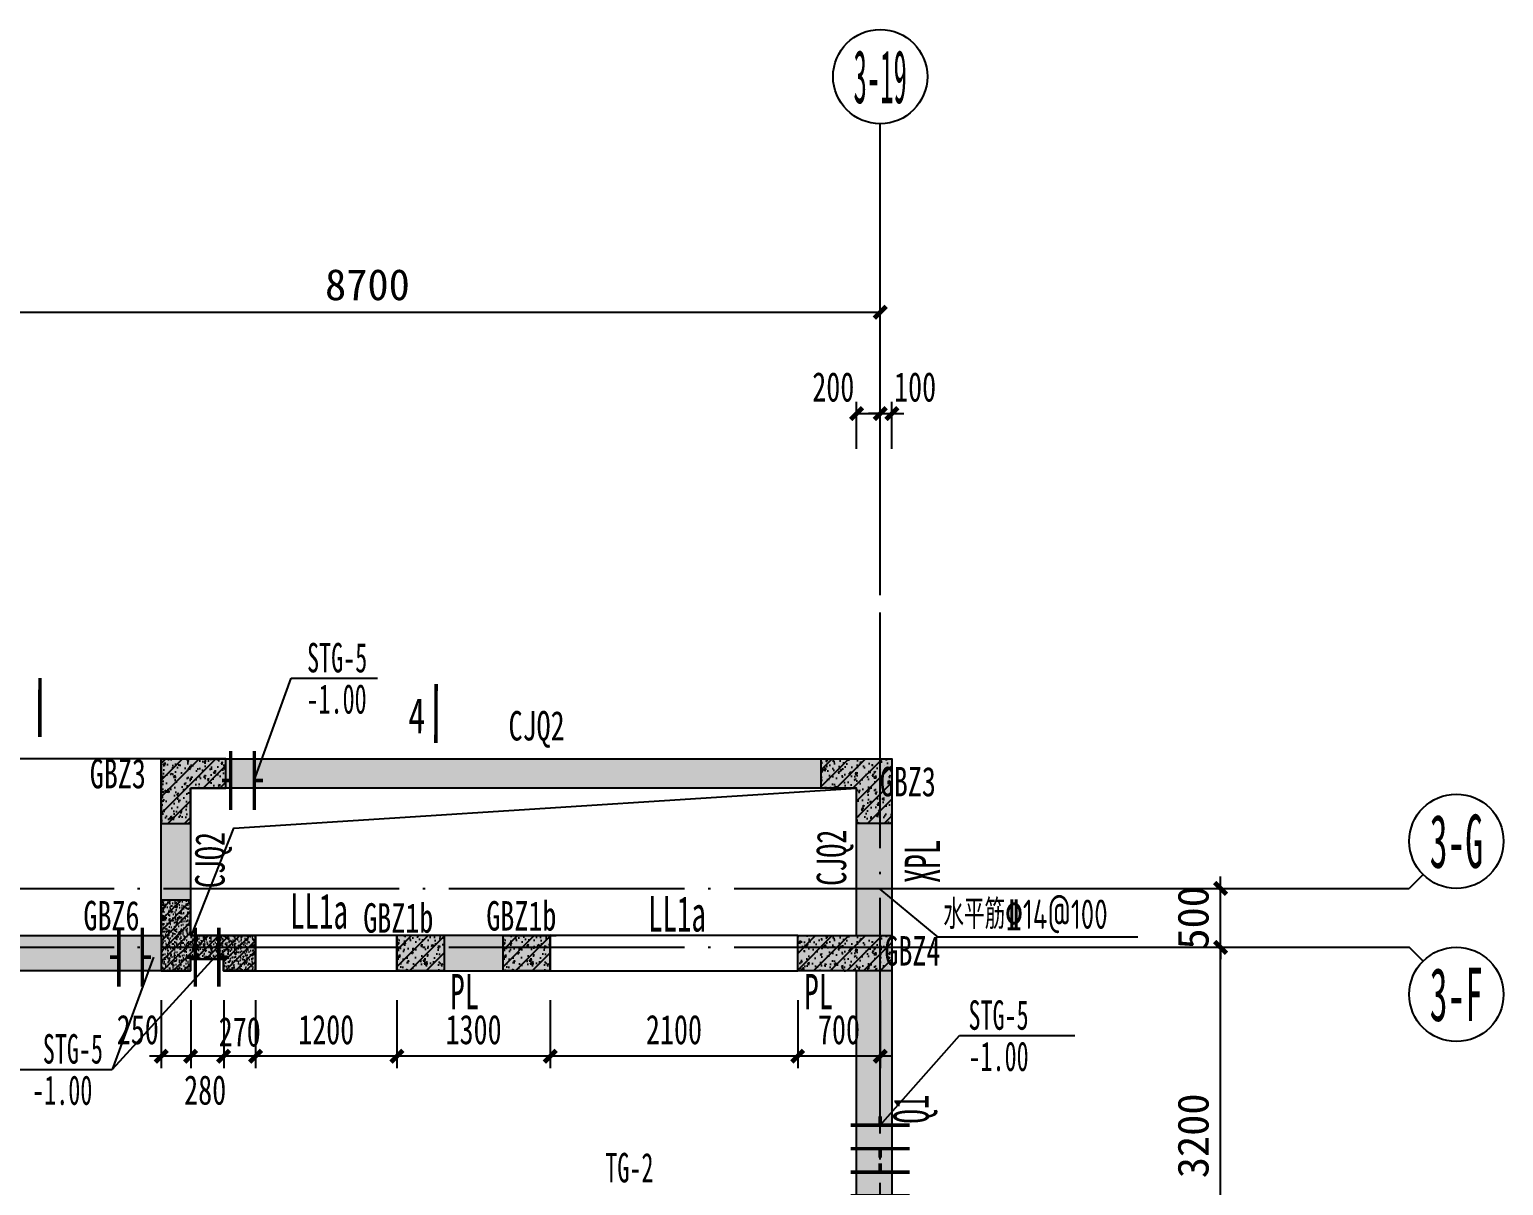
# Model space of a CAD drawing. Extents: x -3200781797 to -8106663, y 494714 to 1244925.
# Drawn here: x -8137549 to -8125044, y 616571 to 626382 of the extents above; entities that cross this region are included whole.
import ezdxf
from ezdxf.enums import TextEntityAlignment as Align

# ---------------------------------------------------------------- set-up
doc = ezdxf.new("R2010")
doc.units = 0
doc.header["$LTSCALE"] = 1000
doc.header["$MEASUREMENT"] = 0
for name, pattern in [('3#-轴线$0$DOTE', [2.42, 2, -0.2, 0.02, -0.2]), ('3#4#5#模板$0$CONTINOUS', [0]), ('CONTINOUS', [0]), ('DASH', [0.35, 0.25, -0.1])]:
    doc.linetypes.add(name, pattern=pattern)
doc.layers.get('Defpoints').update_dxf_attribs({"color": 30, "linetype": 'DASH'})
for name, color, linetype in [('1----SD', 40, 'Continuous'), ('3#-夹层$0$S-SLAB-HOLE', 5, 'Continuous'), ('3#-夹层$0$S-WALL', 40, 'Continuous'), ('3#-夹层$0$S-WALL-BEAM', 120, 'Continuous'), ('3#-夹层$0$S-WALL-HATC', 253, 'Continuous'), ('3#-轴线$0$3#-轴号$0$A-ANNO-AXIS-CIRC', 3, 'Continuous'), ('3#-轴线$0$3#-轴号$0$A-ANNO-AXIS-TEXT', 7, 'Continuous'), ('3#-轴线$0$3#-轴号$0$A-ANNO-DIMS', 3, 'Continuous'), ('3#-轴线$0$A-ANNO-DOTE', 10, '3#-轴线$0$DOTE'), ('3#-轴线$0$AXIS_TEXT', 7, 'Continuous'), ('3#4#5#模板$0$S-ANNO-TEXT', 7, 'Continuous'), ('3#4#5#模板$0$S-SLAB-TEXT', 120, 'Continuous'), ('3#4#5#模板$0$S-WALL-COLU', 252, '3#4#5#模板$0$CONTINOUS'), ('3#4#5#模板$0$S-WALL-COLU-HATC', 16, 'Continuous'), ('DIM', 3, 'Continuous'), ('DIM_其它', 3, 'Continuous'), ('S-PC-FQ-WYQ', 4, 'Continuous'), ('S-WALL-BEAM-TEXT', 2, 'Continuous'), ('S-WALL-COLU-TEXT', 2, 'Continuous'), ('S-WALL-DIMS', 50, 'Continuous'), ('THICK', 6, 'Continuous')]:
    doc.layers.add(name, color=color, linetype=linetype)
doc.layers.add('WALL-TEXT', color=2, linetype='Continuous', lineweight=25)
doc.layers.add('设备条件', color=5, linetype='Continuous', lineweight=30)
doc.styles.add('3#-轴线$0$3#-轴号$0$_TCH_AXIS', font='')
doc.styles.add('3#-轴线$0$3#-轴号$0$_TCH_DIM_T3', font='')
doc.styles.add('3#-轴线$0$COMPLEX', font='COMPLEX')
doc.styles.add('TSSD_Dimension', font='', dxfattribs={"width": 0.7})
doc.styles.add('TSSD_Rein', font='tssdeng.shx', dxfattribs={"width": 0.7, "bigfont": 'hztxt.shx'})
doc.styles.add('楷体', font='', dxfattribs={"width": 0.6})
doc.styles.add('楷体GB312', font='', dxfattribs={"width": 0.8})
doc.styles.get('3#-轴线$0$3#-轴号$0$_TCH_AXIS').set_extended_font_data('SimSun')
doc.styles.get('3#-轴线$0$3#-轴号$0$_TCH_DIM_T3').set_extended_font_data('SimSun')
doc.styles.get('TSSD_Dimension').set_extended_font_data('KaiTi_GB2312')
doc.styles.get('楷体').set_extended_font_data('KaiTi_GB2312')
doc.styles.get('楷体GB312').set_extended_font_data('楷体_GB2312')
doc.dimstyles.new('3#-轴线$0$3#-轴号$0$_TCH_ARCH&&100', dxfattribs={"dimtxt": 264.345992, "dimasz": 100, "dimexe": 250, "dimexo": 300, "dimgap": 100, "dimtad": 1, "dimdec": 0, "dimzin": 0, "dimdsep": 46, "dimtxsty": '3#-轴线$0$3#-轴号$0$_TCH_DIM_T3', "dimblk": '3#-轴线$0$3#-轴号$0$_ArchTick', "dimcen": 0.09, "dimclrt": 7, "dimazin": 2, "dimtfac": 1, "dimtdec": 0, "dimtix": 1, "dimtmove": 2, "dimatfit": 3, "dimfxl": 100, "dimtolj": 1, "dimtzin": 0, "dimarcsym": 0})
doc.dimstyles.new('TSSD_100_100', dxfattribs={"dimtxt": 250, "dimasz": 100, "dimexe": 100, "dimexo": 250, "dimgap": 100, "dimtad": 1, "dimdec": 0, "dimzin": 0, "dimdsep": 46, "dimtxsty": 'TSSD_Dimension', "dimblk": 'ARCHTICK', "dimcen": 0, "dimdle": 100, "dimclrt": 7, "dimadec": 0, "dimazin": 0, "dimtfac": 1, "dimtdec": 0, "dimtix": 1, "dimtmove": 2, "dimatfit": 3, "dimfxl": 1, "dimtolj": 1, "dimtzin": 0, "dimarcsym": 0})
doc.dimstyles.new('TSSD_100_100$0', dxfattribs={"dimtxt": 250, "dimasz": 100, "dimexe": 100, "dimexo": 0, "dimgap": 100, "dimtad": 1, "dimdec": 0, "dimzin": 0, "dimdsep": 46, "dimtxsty": 'TSSD_Dimension', "dimblk1": 'ARCHTICK', "dimblk2": 'ARCHTICK', "dimsah": 1, "dimcen": 0, "dimclrt": 7, "dimadec": 0, "dimazin": 0, "dimtfac": 1, "dimtdec": 0, "dimtix": 1, "dimtmove": 2, "dimatfit": 3, "dimldrblk": 'ARCHTICK', "dimfxl": 300, "dimfxlon": 1, "dimtvp": 0.7, "dimtolj": 1, "dimtzin": 0, "dimarcsym": 0})

# ---------------------------------------------------------------- blocks, each defined once
blk = doc.blocks.new('_ArchTick')
at = {"color": 0, "linetype": 'ByBlock', "const_width": 0.4}
blk.add_lwpolyline([(-0.5, -0.5), (0.5, 0.5)], dxfattribs=at)
blk = doc.blocks.new('*D601')
at = {"layer": 'Defpoints', "color": 0, "transparency": 16777216}
for p in [(-8136432, 618393), (-8136182, 618393), (-8136432, 617668)]:
    blk.add_point(p, dxfattribs=at)
at = {"layer": 'S-WALL-DIMS', "color": 0, "lineweight": -2, "transparency": 16777216}
for p, q in [((-8136432, 618143), (-8136432, 617568)), ((-8136182, 618143), (-8136182, 617568)), ((-8136082, 617668), (-8136532, 617668))]:
    blk.add_line(p, q, dxfattribs=at)
at = {"layer": 'S-WALL-DIMS', "color": 0, "lineweight": -2, "transparency": 16777216, "xscale": 100, "yscale": 100, "zscale": 100, "rotation": 180}
blk.add_blockref('_ArchTick', (-8136432, 617668), dxfattribs=at)
at = {"layer": 'S-WALL-DIMS', "color": 0, "lineweight": -2, "transparency": 16777216, "xscale": 100, "yscale": 100, "zscale": 100}
blk.add_blockref('_ArchTick', (-8136182, 617668), dxfattribs=at)
at = {"layer": 'S-WALL-DIMS', "color": 7, "transparency": 16777216, "insert": (-8136631, 617893), "char_height": 250, "attachment_point": 5, "style": 'TSSD_Dimension'}
blk.add_mtext('\\A1;250', dxfattribs=at)
blk = doc.blocks.new('*D602')
at = {"layer": 'Defpoints', "color": 0, "transparency": 16777216}
for p in [(-8135632, 618393), (-8134432, 618393), (-8135632, 617668)]:
    blk.add_point(p, dxfattribs=at)
at = {"layer": 'S-WALL-DIMS', "color": 0, "lineweight": -2, "transparency": 16777216}
for p, q in [((-8135632, 618143), (-8135632, 617568)), ((-8134432, 618143), (-8134432, 617568)), ((-8134332, 617668), (-8135732, 617668))]:
    blk.add_line(p, q, dxfattribs=at)
at = {"layer": 'S-WALL-DIMS', "color": 0, "lineweight": -2, "transparency": 16777216, "xscale": 100, "yscale": 100, "zscale": 100, "rotation": 180}
blk.add_blockref('_ArchTick', (-8135632, 617668), dxfattribs=at)
at = {"layer": 'S-WALL-DIMS', "color": 0, "lineweight": -2, "transparency": 16777216, "xscale": 100, "yscale": 100, "zscale": 100}
blk.add_blockref('_ArchTick', (-8134432, 617668), dxfattribs=at)
at = {"layer": 'S-WALL-DIMS', "color": 7, "transparency": 16777216, "insert": (-8135032, 617893), "char_height": 250, "attachment_point": 5, "style": 'TSSD_Dimension'}
blk.add_mtext('\\A1;1200', dxfattribs=at)
blk = doc.blocks.new('*D603')
at = {"layer": 'Defpoints', "color": 0, "transparency": 16777216}
for p in [(-8134432, 618393), (-8133132, 618393), (-8134432, 617668)]:
    blk.add_point(p, dxfattribs=at)
at = {"layer": 'S-WALL-DIMS', "color": 0, "lineweight": -2, "transparency": 16777216}
for p, q in [((-8134432, 618143), (-8134432, 617568)), ((-8133132, 618143), (-8133132, 617568)), ((-8133032, 617668), (-8134532, 617668))]:
    blk.add_line(p, q, dxfattribs=at)
at = {"layer": 'S-WALL-DIMS', "color": 0, "lineweight": -2, "transparency": 16777216, "xscale": 100, "yscale": 100, "zscale": 100, "rotation": 180}
blk.add_blockref('_ArchTick', (-8134432, 617668), dxfattribs=at)
at = {"layer": 'S-WALL-DIMS', "color": 0, "lineweight": -2, "transparency": 16777216, "xscale": 100, "yscale": 100, "zscale": 100}
blk.add_blockref('_ArchTick', (-8133132, 617668), dxfattribs=at)
at = {"layer": 'S-WALL-DIMS', "color": 7, "transparency": 16777216, "insert": (-8133782, 617893), "char_height": 250, "attachment_point": 5, "style": 'TSSD_Dimension'}
blk.add_mtext('\\A1;1300', dxfattribs=at)
blk = doc.blocks.new('*D604')
at = {"layer": 'Defpoints', "color": 0, "transparency": 16777216}
for p in [(-8133132, 618393), (-8131032, 618393), (-8133132, 617668)]:
    blk.add_point(p, dxfattribs=at)
at = {"layer": 'S-WALL-DIMS', "color": 0, "lineweight": -2, "transparency": 16777216}
for p, q in [((-8133132, 618143), (-8133132, 617568)), ((-8131032, 618143), (-8131032, 617568)), ((-8130932, 617668), (-8133232, 617668))]:
    blk.add_line(p, q, dxfattribs=at)
at = {"layer": 'S-WALL-DIMS', "color": 0, "lineweight": -2, "transparency": 16777216, "xscale": 100, "yscale": 100, "zscale": 100, "rotation": 180}
blk.add_blockref('_ArchTick', (-8133132, 617668), dxfattribs=at)
at = {"layer": 'S-WALL-DIMS', "color": 0, "lineweight": -2, "transparency": 16777216, "xscale": 100, "yscale": 100, "zscale": 100}
blk.add_blockref('_ArchTick', (-8131032, 617668), dxfattribs=at)
at = {"layer": 'S-WALL-DIMS', "color": 7, "transparency": 16777216, "insert": (-8132082, 617893), "char_height": 250, "attachment_point": 5, "style": 'TSSD_Dimension'}
blk.add_mtext('\\A1;2100', dxfattribs=at)
blk = doc.blocks.new('*D605')
at = {"layer": 'Defpoints', "color": 0, "transparency": 16777216}
for p in [(-8131032, 618393), (-8130332, 618393), (-8131032, 617668)]:
    blk.add_point(p, dxfattribs=at)
at = {"layer": 'S-WALL-DIMS', "color": 0, "lineweight": -2, "transparency": 16777216}
for p, q in [((-8131032, 618143), (-8131032, 617568)), ((-8130332, 618143), (-8130332, 617568)), ((-8130232, 617668), (-8131132, 617668))]:
    blk.add_line(p, q, dxfattribs=at)
at = {"layer": 'S-WALL-DIMS', "color": 0, "lineweight": -2, "transparency": 16777216, "xscale": 100, "yscale": 100, "zscale": 100, "rotation": 180}
blk.add_blockref('_ArchTick', (-8131032, 617668), dxfattribs=at)
at = {"layer": 'S-WALL-DIMS', "color": 0, "lineweight": -2, "transparency": 16777216, "xscale": 100, "yscale": 100, "zscale": 100}
blk.add_blockref('_ArchTick', (-8130332, 617668), dxfattribs=at)
at = {"layer": 'S-WALL-DIMS', "color": 7, "transparency": 16777216, "insert": (-8130682, 617893), "char_height": 250, "attachment_point": 5, "style": 'TSSD_Dimension'}
blk.add_mtext('\\A1;700', dxfattribs=at)
blk = doc.blocks.new('xpl-jia-3')
at = {"layer": 'S-WALL-BEAM-TEXT', "style": '楷体', "width": 0.6}
blk.add_text('XPL', height=300, rotation=90, dxfattribs=at).set_placement((-8179824, 619138))
for p in [(-8183980, 618067), (-8180976, 618067)]:
    blk.add_text('PL', height=300, dxfattribs=at).set_placement(p)
blk = doc.blocks.new('*D710')
at = {"layer": 'Defpoints', "color": 0, "transparency": 16777216}
for p in [(-8136182, 618393), (-8135902, 618393), (-8136182, 617668)]:
    blk.add_point(p, dxfattribs=at)
at = {"layer": 'S-WALL-DIMS', "color": 0, "lineweight": -2, "transparency": 16777216}
for p, q in [((-8136182, 618143), (-8136182, 617568)), ((-8135902, 618143), (-8135902, 617568)), ((-8135802, 617668), (-8136282, 617668))]:
    blk.add_line(p, q, dxfattribs=at)
at = {"layer": 'S-WALL-DIMS', "color": 0, "lineweight": -2, "transparency": 16777216, "xscale": 100, "yscale": 100, "zscale": 100, "rotation": 180}
blk.add_blockref('_ArchTick', (-8136182, 617668), dxfattribs=at)
at = {"layer": 'S-WALL-DIMS', "color": 0, "lineweight": -2, "transparency": 16777216, "xscale": 100, "yscale": 100, "zscale": 100}
blk.add_blockref('_ArchTick', (-8135902, 617668), dxfattribs=at)
at = {"layer": 'S-WALL-DIMS', "color": 7, "transparency": 16777216, "insert": (-8136059, 617380), "char_height": 250, "attachment_point": 5, "style": 'TSSD_Dimension'}
blk.add_mtext('\\A1;280', dxfattribs=at)
blk = doc.blocks.new('*D711')
at = {"layer": 'Defpoints', "color": 0, "transparency": 16777216}
for p in [(-8135902, 618393), (-8135632, 618393), (-8135902, 617668)]:
    blk.add_point(p, dxfattribs=at)
at = {"layer": 'S-WALL-DIMS', "color": 0, "lineweight": -2, "transparency": 16777216}
for p, q in [((-8135902, 618143), (-8135902, 617568)), ((-8135632, 618143), (-8135632, 617568)), ((-8135532, 617668), (-8136002, 617668))]:
    blk.add_line(p, q, dxfattribs=at)
at = {"layer": 'S-WALL-DIMS', "color": 0, "lineweight": -2, "transparency": 16777216, "xscale": 100, "yscale": 100, "zscale": 100, "rotation": 180}
blk.add_blockref('_ArchTick', (-8135902, 617668), dxfattribs=at)
at = {"layer": 'S-WALL-DIMS', "color": 0, "lineweight": -2, "transparency": 16777216, "xscale": 100, "yscale": 100, "zscale": 100}
blk.add_blockref('_ArchTick', (-8135632, 617668), dxfattribs=at)
at = {"layer": 'S-WALL-DIMS', "color": 7, "transparency": 16777216, "insert": (-8135766, 617874), "char_height": 250, "attachment_point": 5, "style": 'TSSD_Dimension'}
blk.add_mtext('\\A1;270', dxfattribs=at)
blk = doc.blocks.new('3-an-jia')
at = {"layer": 'S-WALL-COLU-TEXT', "style": '楷体GB312', "width": 0.7}
for s, p in [('GBZ3', (-7936980, 619937)), ('GBZ3', (-7930278, 619869)), ('GBZ6', (-7937034, 618732)), ('GBZ1b', (-7934660, 618712)), ('GBZ1b', (-7933616, 618730)), ('GBZ4', (-7930239, 618433))]:
    blk.add_text(s, height=250, rotation=0.0005, dxfattribs=at).set_placement(p)
blk = doc.blocks.new('q1')
at = {"layer": 'WALL-TEXT', "style": '楷体', "width": 0.6}
blk.add_text('Q1', height=300, rotation=90, dxfattribs=at).set_placement((-8125721, 468394))
blk = doc.blocks.new('*D914')
at = {"layer": 'Defpoints', "color": 0, "transparency": 16777216}
for p in [(79750, -96059), (79650, -96924), (79750, -96924)]:
    blk.add_point(p, dxfattribs=at)
at = {"layer": 'DIM', "color": 0, "lineweight": -2, "transparency": 16777216}
for p, q in [((79650, -96359), (79650, -95959)), ((79750, -96359), (79750, -95959)), ((79650, -96059), (79550, -96059)), ((79650, -96059), (79750, -96059)), ((79750, -96059), (79850, -96059))]:
    blk.add_line(p, q, dxfattribs=at)
at = {"layer": 'DIM', "color": 0, "lineweight": -2, "transparency": 16777216, "xscale": 100, "yscale": 100, "zscale": 100}
blk.add_blockref('_ArchTick', (79650, -96059), dxfattribs=at)
at = {"layer": 'DIM', "color": 0, "lineweight": -2, "transparency": 16777216, "xscale": 100, "yscale": 100, "zscale": 100, "rotation": 180}
blk.add_blockref('_ArchTick', (79750, -96059), dxfattribs=at)
at = {"layer": 'DIM', "color": 7, "transparency": 16777216, "insert": (79946, -95834), "char_height": 250, "attachment_point": 5, "style": 'TSSD_Dimension'}
blk.add_mtext('\\A1;100', dxfattribs=at)
blk = doc.blocks.new('*D915')
at = {"layer": 'Defpoints', "color": 0, "transparency": 16777216}
for p in [(79650, -96059), (79450, -96924), (79650, -96924)]:
    blk.add_point(p, dxfattribs=at)
at = {"layer": 'DIM', "color": 0, "lineweight": -2, "transparency": 16777216}
for p, q in [((79450, -96359), (79450, -95959)), ((79650, -96359), (79650, -95959)), ((79450, -96059), (79650, -96059))]:
    blk.add_line(p, q, dxfattribs=at)
at = {"layer": 'DIM', "color": 0, "lineweight": -2, "transparency": 16777216, "xscale": 100, "yscale": 100, "zscale": 100, "rotation": 180}
blk.add_blockref('_ArchTick', (79450, -96059), dxfattribs=at)
at = {"layer": 'DIM', "color": 0, "lineweight": -2, "transparency": 16777216, "xscale": 100, "yscale": 100, "zscale": 100}
blk.add_blockref('_ArchTick', (79650, -96059), dxfattribs=at)
at = {"layer": 'DIM', "color": 7, "transparency": 16777216, "insert": (79252, -95834), "char_height": 250, "attachment_point": 5, "style": 'TSSD_Dimension'}
blk.add_mtext('\\A1;200', dxfattribs=at)
blk = doc.blocks.new('$VALVE$00000553')
at = {"const_width": 30}
for points in [[(0, 100), (0, 175)], [(0, 100), (-250, 100), (-250, 100)], [(0, 100), (250, 100), (250, 100)], [(-250, -100), (-250, -100), (0, -100)], [(250, -100), (250, -100), (0, -100)], [(0, -175), (0, -100)]]:
    blk.add_lwpolyline(points, dxfattribs=at)
blk = doc.blocks.new('A$C5af27e0e')
at = {"layer": 'DIM_其它'}
for p, q in [((27690, 4825), (28002, 5692)), ((28002, 5692), (28734, 5692)), ((26836, 3325), (26484, 2372)), ((27356, 3325), (26484, 2372)), ((33000, 1900), (33674, 2659)), ((33674, 2659), (34651, 2659)), ((25702, 2372), (26484, 2372))]:
    blk.add_line(p, q, dxfattribs=at)
at = {"layer": '1----SD', "linetype": 'CONTINOUS'}
for p, rotation in [((27590, 4825), 270), ((26640, 3325), 270), ((27290, 3325), 270), ((33000, 1800), 180), ((33000, 1400), 180)]:
    blk.add_blockref('$VALVE$00000553', p, dxfattribs=dict(at, rotation=rotation))
at = {"layer": '设备条件', "color": 40, "style": '楷体', "width": 0.6}
for s, p in [('STG-5', (28138, 5742)), ('-1.00', (28133, 5392)), ('STG-5', (33749, 2709)), ('STG-5', (25896, 2422)), ('-1.00', (33749, 2359)), ('-1.00', (25806, 2072)), ('TG-2', (30668, 1414))]:
    blk.add_text(s, height=250, dxfattribs=at).set_placement(p)
blk = doc.blocks.new('3#-轴线$0$_AXISO')
blk.add_circle((0, 0), 0.5)
at = {"layer": '3#-轴线$0$AXIS_TEXT', "style": '3#-轴线$0$COMPLEX', "width": 1.041667}
blk.add_attdef('A', text='', height=0.56, dxfattribs=at).set_placement((-0.25, -0.28), (0.25, -0.28), align=Align.FIT)
blk = doc.blocks.new('3#-轴线$0$3#-轴号$0$_ArchTick')
at = {"color": 0, "linetype": 'ByBlock', "const_width": 0.4}
blk.add_lwpolyline([(-0.5, -0.5), (0.5, 0.5)], dxfattribs=at)
blk = doc.blocks.new('*D2044')
at = {"layer": '3#-轴线$0$3#-轴号$0$A-ANNO-DIMS', "color": 0, "lineweight": -2, "transparency": 16777216}
for p, q in [((44188, 0), (44938, 0)), ((44688, -3200), (44688, 0)), ((44188, -3200), (44938, -3200))]:
    blk.add_line(p, q, dxfattribs=at)
at = {"layer": 'Defpoints', "color": 0, "transparency": 16777216}
for p in [(43888, 0), (44688, 0), (43888, -3200)]:
    blk.add_point(p, dxfattribs=at)
at = {"layer": '3#-轴线$0$3#-轴号$0$A-ANNO-DIMS', "color": 0, "lineweight": -2, "transparency": 16777216, "xscale": 100, "yscale": 100, "zscale": 100}
for p, rotation in [((44688, 0), 90), ((44688, -3200), 270)]:
    blk.add_blockref('3#-轴线$0$3#-轴号$0$_ArchTick', p, dxfattribs=dict(at, rotation=rotation))
at = {"layer": '3#-轴线$0$3#-轴号$0$A-ANNO-DIMS', "color": 7, "transparency": 16777216, "insert": (44456, -1600), "char_height": 264.3, "attachment_point": 5, "rotation": 90, "style": '3#-轴线$0$3#-轴号$0$_TCH_DIM_T3'}
blk.add_mtext('\\A1;3200', dxfattribs=at)
blk = doc.blocks.new('*D2045')
at = {"layer": '3#-轴线$0$3#-轴号$0$A-ANNO-DIMS', "color": 0, "lineweight": -2, "transparency": 16777216}
for p, q in [((44688, 500), (44688, 600)), ((44188, 500), (44938, 500)), ((44688, 0), (44688, 500)), ((44188, 0), (44938, 0)), ((44688, 0), (44688, -100))]:
    blk.add_line(p, q, dxfattribs=at)
at = {"layer": 'Defpoints', "color": 0, "transparency": 16777216}
for p in [(43888, 500), (44688, 500), (43888, 0)]:
    blk.add_point(p, dxfattribs=at)
at = {"layer": '3#-轴线$0$3#-轴号$0$A-ANNO-DIMS', "color": 0, "lineweight": -2, "transparency": 16777216, "xscale": 100, "yscale": 100, "zscale": 100}
for p, rotation in [((44688, 500), 270), ((44688, 0), 90)]:
    blk.add_blockref('3#-轴线$0$3#-轴号$0$_ArchTick', p, dxfattribs=dict(at, rotation=rotation))
at = {"layer": '3#-轴线$0$3#-轴号$0$A-ANNO-DIMS', "color": 7, "transparency": 16777216, "insert": (44456, 250), "char_height": 264.3, "attachment_point": 5, "rotation": 90, "style": '3#-轴线$0$3#-轴号$0$_TCH_DIM_T3'}
blk.add_mtext('\\A1;500', dxfattribs=at)
blk = doc.blocks.new('*D2057')
at = {"layer": '3#-轴线$0$3#-轴号$0$A-ANNO-DIMS', "color": 0, "lineweight": -2, "transparency": 16777216}
for p, q in [((33100, 4889), (33100, 5639)), ((41800, 4889), (41800, 5639)), ((33100, 5389), (41800, 5389))]:
    blk.add_line(p, q, dxfattribs=at)
at = {"layer": 'Defpoints', "color": 0, "transparency": 16777216}
for p in [(41800, 5389), (33100, 4589), (41800, 4589)]:
    blk.add_point(p, dxfattribs=at)
at = {"layer": '3#-轴线$0$3#-轴号$0$A-ANNO-DIMS', "color": 0, "lineweight": -2, "transparency": 16777216, "xscale": 100, "yscale": 100, "zscale": 100, "rotation": 180}
blk.add_blockref('3#-轴线$0$3#-轴号$0$_ArchTick', (33100, 5389), dxfattribs=at)
at = {"layer": '3#-轴线$0$3#-轴号$0$A-ANNO-DIMS', "color": 0, "lineweight": -2, "transparency": 16777216, "xscale": 100, "yscale": 100, "zscale": 100}
blk.add_blockref('3#-轴线$0$3#-轴号$0$_ArchTick', (41800, 5389), dxfattribs=at)
at = {"layer": '3#-轴线$0$3#-轴号$0$A-ANNO-DIMS', "color": 7, "transparency": 16777216, "insert": (37450, 5622), "char_height": 264.3, "attachment_point": 5, "style": '3#-轴线$0$3#-轴号$0$_TCH_DIM_T3'}
blk.add_mtext('\\A1;8700', dxfattribs=at)
blk = doc.blocks.new('3#4#5#模板$0$A$C3a591143')
blk.add_lwpolyline([(36930, 14315), (39230, 14315), (39230, 15815), (36780, 15815), (36780, 14915), (36930, 14915)], close=True)
blk = doc.blocks.new('Q-BIM')
at = {"layer": 'DIM'}
for base, p1, p2, picture, middle in [((79650, -96059.1), (79450, -96923.5), (79650, -96923.5), '*D915', (79251.6, -95834.1)), ((79750, -96059.1), (79650, -96923.5), (79750, -96923.5), '*D914', (79945.6, -95834.1))]:
    dim = blk.add_linear_dim(base=base, p1=p1, p2=p2, dimstyle='TSSD_100_100$0', dxfattribs=at)
    dim.commit()
    dim.dimension.update_dxf_attribs({"geometry": picture, "text_midpoint": middle, "dimtype": 128})
blk = doc.blocks.new('3#-轴线$0$3#-轴号')
at = {"layer": '3#-轴线$0$3#-轴号$0$A-ANNO-AXIS-CIRC'}
for p, q in [((41800, 2989.4), (41800, 6989.4)), ((46405.1, 617.2), (46288, 500)), ((42288, 500), (46288, 500)), ((42288, 0), (46288, 0)), ((46405.1, -117.2), (46288, 0))]:
    blk.add_line(p, q, dxfattribs=at)
ref = blk.add_blockref('3#-轴线$0$_AXISO', (41800, 7389.4), dxfattribs=dict(at, xscale=800, yscale=800, zscale=800))
ref.add_attrib('A', '3-19', dxfattribs={"layer": '3#-轴线$0$3#-轴号$0$A-ANNO-AXIS-TEXT', "height": 452.55, "style": '3#-轴线$0$3#-轴号$0$_TCH_AXIS', "width": 0.349609}).set_placement((41573.7, 7163.1), (42026.3, 7163.1), align=Align.FIT)
ref = blk.add_blockref('3#-轴线$0$_AXISO', (46688, 900), dxfattribs=dict(at, xscale=800, yscale=800, zscale=800))
ref.add_attrib('A', '3-G', dxfattribs={"layer": '3#-轴线$0$3#-轴号$0$A-ANNO-AXIS-TEXT', "height": 452.55, "style": '3#-轴线$0$3#-轴号$0$_TCH_AXIS', "width": 0.466146}).set_placement((46461.7, 673.7), (46914.3, 673.7), align=Align.FIT)
ref = blk.add_blockref('3#-轴线$0$_AXISO', (46688, -400), dxfattribs=dict(at, xscale=800, yscale=800, zscale=800))
ref.add_attrib('A', '3-F', dxfattribs={"layer": '3#-轴线$0$3#-轴号$0$A-ANNO-AXIS-TEXT', "height": 452.55, "style": '3#-轴线$0$3#-轴号$0$_TCH_AXIS', "width": 0.466146}).set_placement((46461.7, -626.3), (46914.3, -626.3), align=Align.FIT)
at = {"layer": '3#-轴线$0$3#-轴号$0$A-ANNO-DIMS'}
for p1, p2, distance, picture, middle in [((33100, 4589.4), (41800, 4589.4), 800, '*D2057', (37450, 5621.6)), ((43888, 0), (43888, 500), -800, '*D2045', (44455.8, 250)), ((43888, -3200), (43888, 0), -800, '*D2044', (44455.8, -1600))]:
    dim = blk.add_aligned_dim(p1=p1, p2=p2, distance=distance, dimstyle='3#-轴线$0$3#-轴号$0$_TCH_ARCH&&100', dxfattribs=at)
    dim.commit()
    dim.dimension.update_dxf_attribs({"geometry": picture, "text_midpoint": middle})
blk = doc.blocks.new('3#-轴线')
at = {"layer": '3#-轴线$0$A-ANNO-DOTE'}
for points in [[(41800, -16100), (41800, 5500)], [(-3000, 500), (44800, 500)], [(-3000, 0), (44800, 0)]]:
    blk.add_lwpolyline(points, dxfattribs=at)
blk.add_blockref('3#-轴线$0$3#-轴号', (0, 0))
blk = doc.blocks.new('3#-夹层')
at = {"layer": '3#-夹层$0$S-WALL-HATC'}
h = blk.add_hatch(color=256, dxfattribs=at)
h.paths.add_polyline_path([(13550, -11200), (13950, -11200), (13950, -10850), (13550, -10850), (13550, -4800), (13550, -4700), (13250, -4700), (13250, -4800), (13250, -10900), (10600, -10900), (10600, -7200), (11750, -7200), (11750, -4700), (8800, -4700), (8800, -4600), (8500, -4600), (8500, -5000), (9050, -5000), (9050, -7300), (10300, -7300), (10300, -10850), (9850, -10850), (9850, -11200), (10300, -11200), (10300, -12400), (3550, -12400), (3550, -12000), (3200, -12000), (3200, -12400), (200, -12400), (200, -11200), (700, -11200), (700, -10850), (200, -10850), (200, -5050), (200, -4450), (200, -3400), (2000, -3400), (2000, -3050), (200, -3050), (200, -200), (700, -200), (700, 100), (200, 100), (200, 1350), (5850, 1350), (5850, 100), (5300, 100), (5300, -200), (5570, -200), (5570, -100), (5850, -100), (5850, -200), (6300, -200), (8500, -200), (8500, -3050), (7800, -3050), (7800, -3400), (8500, -3400), (8800, -3400), (8800, -3300), (8800, 100), (6100, 100), (6100, 1600), (-100, 1600), (-100, -11100), (-100, -12700), (3450, -12700), (10600, -12700), (10600, -11200), (13250, -11200), (13250, -12700), (28550, -12700), (28550, -11200), (31200, -11200), (31200, -12700), (41900, -12700), (41900, 1600), (35700, 1600), (35700, 100), (33000, 100), (33000, -3300), (33000, -3400), (33300, -3400), (34000, -3400), (34000, -3050), (33300, -3050), (33300, -200), (35500, -200), (35950, -200), (35950, -100), (36230, -100), (36230, -200), (36500, -200), (36500, 100), (35950, 100), (35950, 1350), (41600, 1350), (41600, 100), (41100, 100), (41100, -200), (41600, -200), (41600, -3050), (39800, -3050), (39800, -3400), (41600, -3400), (41600, -4450), (41600, -5050), (41600, -10850), (41100, -10850), (41100, -11200), (41600, -11200), (41600, -12400), (38600, -12400), (38600, -12000), (38250, -12000), (38250, -12400), (31500, -12400), (31500, -11200), (31950, -11200), (31950, -10850), (31500, -10850), (31500, -7300), (32750, -7300), (32750, -5000), (33300, -5000), (33300, -4600), (33000, -4600), (33000, -4700), (30050, -4700), (30050, -7200), (31200, -7200), (31200, -10900), (28550, -10900), (28550, -4800), (28550, -4700), (28250, -4700), (28250, -4800), (28250, -10850), (27850, -10850), (27850, -11200), (28250, -11200), (28250, -12400), (21075, -12400), (21075, -11200), (21600, -11200), (21600, -10850), (21075, -10850), (21075, -5300), (21800, -5300), (21800, -3400), (24100, -3400), (24450, -3400), (26148, -3400), (26148, -3100), (24350, -3100), (21500, -3100), (21500, -5000), (20900, -5000), (20300, -5000), (20300, -3100), (17452, -3100), (15652, -3100), (15652, -3400), (17350, -3400), (17700, -3400), (20000, -3400), (20000, -5300), (20725, -5300), (20725, -10850), (20200, -10850), (20200, -11200), (20725, -11200), (20725, -12400), (13550, -12400)])
h.paths.add_polyline_path([(11550, -7000), (9350, -7000), (9350, -4900), (11550, -4900)], flags=16)
h.paths.add_polyline_path([(30250, -7000), (30250, -4900), (32450, -4900), (32450, -7000)], flags=16)
blk.add_hatch(color=256, dxfattribs=at).paths.add_polyline_path([(39000, 100), (37700, 100), (37700, -200), (39000, -200)])
at = {"layer": '3#-夹层$0$S-SLAB-HOLE'}
blk.add_lwpolyline([(35956, 100), (36317, 1011), (41600, 1350)], dxfattribs=at)
at = {"layer": '3#-夹层$0$S-WALL'}
for points in [[(35950, 1350), (35950, 100), (36500, 100), (36500, -200), (36230, -200), (36230, -100), (35950, -100), (35950, -200), (35500, -200), (33300, -200)], [(33000, 100), (35700, 100), (35700, 1600), (41900, 1600), (41900, -12700), (31200, -12700)], [(31500, -12400), (38250, -12400), (38250, -12000), (38600, -12000), (38600, -12400), (41600, -12400), (41600, -11200), (41100, -11200), (41100, -10850), (41600, -10850), (41600, -5050), (41600, -5050), (41600, -4450), (41600, -4450), (41600, -3400), (39800, -3400), (39800, -3050), (41600, -3050), (41600, -200), (41100, -200), (41100, 100), (41600, 100), (41600, 1350), (35950, 1350)]]:
    blk.add_lwpolyline(points, dxfattribs=at)
for points in [[(35500, 100), (35500, 100)], [(39000, 100), (37700, 100), (37700, -200), (39000, -200)]]:
    blk.add_lwpolyline(points, close=True, dxfattribs=at)
at = {"layer": '3#-夹层$0$S-WALL-BEAM'}
for points in [[(36500, -200), (37700, -200), (37700, 100), (36500, 100)], [(39000, -200), (41100, -200), (41100, 100), (39000, 100)]]:
    blk.add_lwpolyline(points, close=True, dxfattribs=at)
at = {"layer": '3#-夹层$0$S-SLAB-HOLE'}
blk.add_blockref('3#-轴线', (0, 0), dxfattribs=at)

msp = doc.modelspace()

# ---------------------------------------------------------------- hatches: boundary and pattern name
at = {"layer": '3#4#5#模板$0$S-WALL-COLU-HATC'}
h = msp.add_hatch(dxfattribs=at)
h.set_pattern_fill('ARMORED', color=256, scale=10, style=0)
h.set_pattern_definition([(50, (-5135.8, 150202.57), (143.4520365, -12.550427), [15, -165]), (355, (-5135.8, 150202.57), (-27.7502667, 150.4384267), [12, -132]), (100.4514, (-5123.85, 150201.53), (115.7018763, 137.8879084), [12.748038, -140.2284224]), (46.1842, (-5135.8, 150242.57), (213.4482097, -33.103803), [22.5, -247.5]), (96.6356, (-5118.02, 150239.81), (186.932541, 194.823574), [19.1220576, -210.3426]), (351.1842, (-5135.8, 150242.57), (186.932389, 194.82372), [18, -198]), (21, (-5115.8, 150232.57), (119.3814104, -80.5237781), [15, -165]), (326, (-5115.8, 150232.57), (48.6630664, 145.030009), [12, -132]), (71.4514, (-5105.86, 150225.86), (168.0445257, 64.5060993), [12.748038, -140.2284224]), (37.5, (-5135.805, 150202.57), (2.43197106, 66.57877077), [0, -130.4, 0, -134, 0, -132.5]), (7.5, (-5135.805, 150202.57), (52.6139075, 78.8823424), [0, -76.4, 0, -127.4, 0, -50.5]), (327.5, (-5180.405, 150202.57), (106.76448723, -4.51097435), [0, -50, 0, -156, 0, -207]), (317.5, (-5200.405, 150202.57), (116.6372339, 20.0209965), [0, -65, 0, -103.6, 0, -147]), (45, (-5135.8, 150202.57), (-70.7106781, 70.7106781), [])])
h.paths.add_polyline_path([(-8136182.6, 619942.6), (-8135882.6, 619942.6), (-8135882.6, 620192.8), (-8136432.6, 620192.8), (-8136432.6, 619642.6), (-8136182.6, 619642.6), (-8136182.6, 619892.6)])
h = msp.add_hatch(dxfattribs=at)
h.set_pattern_fill('ARMORED', color=256, scale=10, style=0)
h.set_pattern_definition([(50, (-4148.7, 150202.57), (143.4520365, -12.550427), [15, -165]), (355, (-4148.7, 150202.57), (-27.7502667, 150.4384267), [12, -132]), (100.4514, (-4136.75, 150201.53), (115.7018763, 137.8879084), [12.748038, -140.2284224]), (46.1842, (-4148.7, 150242.57), (213.4482097, -33.103803), [22.5, -247.5]), (96.6356, (-4130.91, 150239.81), (186.932541, 194.823574), [19.1220576, -210.3426]), (351.1842, (-4148.7, 150242.57), (186.932389, 194.82372), [18, -198]), (21, (-4128.7, 150232.57), (119.3814104, -80.5237781), [15, -165]), (326, (-4128.7, 150232.57), (48.6630664, 145.030009), [12, -132]), (71.4514, (-4118.75, 150225.86), (168.0445257, 64.5060993), [12.748038, -140.2284224]), (37.5, (-4148.7, 150202.57), (2.43197106, 66.57877077), [0, -130.4, 0, -134, 0, -132.5]), (7.5, (-4148.7, 150202.57), (52.6139075, 78.8823424), [0, -76.4, 0, -127.4, 0, -50.5]), (327.5, (-4193.3, 150202.57), (106.76448723, -4.51097435), [0, -50, 0, -156, 0, -207]), (317.5, (-4213.3, 150202.57), (116.6372339, 20.0209965), [0, -65, 0, -103.6, 0, -147]), (45, (-4148.7, 150202.57), (-70.7106781, 70.7106781), [])])
h.paths.add_polyline_path([(-8130532.3, 619942.6), (-8130832.3, 619942.6), (-8130832.3, 620192.8), (-8130232.3, 620192.8), (-8130232.3, 619642.6), (-8130532.3, 619642.6), (-8130532.3, 619892.6)])
h = msp.add_hatch(dxfattribs=at)
h.set_pattern_fill('AR-CONC', color=256, scale=10)
h.set_pattern_definition([(50, (-8118292.65, 377534.96), (71.726018, -6.275213), [7.5, -82.5]), (355, (-8118292.65, 377534.96), (-13.875133, 75.219213), [6, -66]), (100.4514, (-8118286.674, 377534.44), (57.850938, 68.943954), [6.37402, -70.114211]), (46.1842, (-8118292.65, 377554.96), (106.724105, -16.5519), [11.25, -123.75]), (96.6356, (-8118283.76, 377553.58), (93.46627, 97.411787), [9.56103, -105.1713]), (351.1842, (-8118292.65, 377554.96), (93.466195, 97.41186), [9, -99]), (21, (-8118282.65, 377549.96), (59.690705, -40.261889), [7.5, -82.5]), (326, (-8118282.65, 377549.96), (24.331533, 72.515005), [6, -66]), (71.4514, (-8118277.68, 377546.61), (84.022263, 32.25305), [6.37402, -70.114211]), (37.5, (-8118292.65, 377534.962), (1.2159855, 33.2893854), [0, -65.2, 0, -67, 0, -66.25]), (7.5, (-8118292.65, 377534.962), (26.306954, 39.441171), [0, -38.2, 0, -63.7, 0, -25.25]), (327.5, (-8118314.95, 377534.962), (53.3822436, -2.2554872), [0, -25, 0, -78, 0, -103.5]), (317.5, (-8118324.95, 377534.96), (58.318617, 10.010498), [0, -32.5, 0, -51.8, 0, -73.5])])
h.paths.add_polyline_path([(-8135902.3, 618492.8), (-8135902.3, 618392.8), (-8135632.2, 618392.8), (-8135632.3, 618692.8), (-8136182.3, 618692.8), (-8136182.3, 618992.8), (-8136432.3, 618992.8), (-8136432.3, 618392.8), (-8136182.3, 618392.8), (-8136182.3, 618492.8)])
h = msp.add_hatch(dxfattribs=at)
h.set_pattern_fill('ANSI31', color=256, scale=500, style=0)
h.set_pattern_definition([(45, (-8314973.59, 687149.62), (-44.194174, 44.194174), [])])
h.paths.add_polyline_path([(-8135902.3, 618492.8), (-8135902.3, 618392.8), (-8135632.2, 618392.8), (-8135632.3, 618692.8), (-8136182.3, 618692.8), (-8136182.3, 618992.8), (-8136432.3, 618992.8), (-8136432.3, 618392.8), (-8136182.3, 618392.8), (-8136182.3, 618492.8)])
h = msp.add_hatch(dxfattribs=at)
h.set_pattern_fill('ARMORED', color=256, scale=10, style=0)
h.set_pattern_definition([(50, (-2473.7, 151826.74), (143.4520365, -12.550427), [15, -165]), (355, (-2473.7, 151826.74), (-27.7502667, 150.4384267), [12, -132]), (100.4514, (-2461.75, 151825.7), (115.7018763, 137.8879084), [12.748038, -140.2284224]), (46.1842, (-2473.7, 151866.74), (213.4482097, -33.103803), [22.5, -247.5]), (96.6356, (-2455.91, 151863.98), (186.932541, 194.823574), [19.1220576, -210.3426]), (351.1842, (-2473.7, 151866.74), (186.932389, 194.82372), [18, -198]), (21, (-2453.7, 151856.74), (119.3814104, -80.5237781), [15, -165]), (326, (-2453.7, 151856.74), (48.6630664, 145.030009), [12, -132]), (71.4514, (-2443.75, 151850.03), (168.0445257, 64.5060993), [12.748038, -140.2284224]), (37.5, (-2473.7, 151826.74), (2.43197106, 66.57877077), [0, -130.4, 0, -134, 0, -132.5]), (7.5, (-2473.7, 151826.74), (52.6139075, 78.8823424), [0, -76.4, 0, -127.4, 0, -50.5]), (327.5, (-2518.3, 151826.74), (106.76448723, -4.51097435), [0, -50, 0, -156, 0, -207]), (317.5, (-2538.3, 151826.74), (116.6372339, 20.0209965), [0, -65, 0, -103.6, 0, -147]), (45, (-2473.7, 151826.74), (-70.7106781, 70.7106781), [])])
h.paths.add_polyline_path([(-8134432.3, 618692.8), (-8134032.3, 618694.8), (-8134032.3, 618392.8), (-8134432.3, 618391.8)])
h = msp.add_hatch(dxfattribs=at)
h.set_pattern_fill('ARMORED', color=256, scale=10, style=0)
h.set_pattern_definition([(50, (-1573.7, 151826.74), (143.4520365, -12.550427), [15, -165]), (355, (-1573.7, 151826.74), (-27.7502667, 150.4384267), [12, -132]), (100.4514, (-1561.75, 151825.7), (115.7018763, 137.8879084), [12.748038, -140.2284224]), (46.1842, (-1573.7, 151866.74), (213.4482097, -33.103803), [22.5, -247.5]), (96.6356, (-1555.91, 151863.98), (186.932541, 194.823574), [19.1220576, -210.3426]), (351.1842, (-1573.7, 151866.74), (186.932389, 194.82372), [18, -198]), (21, (-1553.7, 151856.74), (119.3814104, -80.5237781), [15, -165]), (326, (-1553.7, 151856.74), (48.6630664, 145.030009), [12, -132]), (71.4514, (-1543.75, 151850.03), (168.0445257, 64.5060993), [12.748038, -140.2284224]), (37.5, (-1573.7, 151826.74), (2.43197106, 66.57877077), [0, -130.4, 0, -134, 0, -132.5]), (7.5, (-1573.7, 151826.74), (52.6139075, 78.8823424), [0, -76.4, 0, -127.4, 0, -50.5]), (327.5, (-1618.3, 151826.74), (106.76448723, -4.51097435), [0, -50, 0, -156, 0, -207]), (317.5, (-1638.3, 151826.74), (116.6372339, 20.0209965), [0, -65, 0, -103.6, 0, -147]), (45, (-1573.7, 151826.74), (-70.7106781, 70.7106781), [])])
h.paths.add_polyline_path([(-8133082.3, 618693.8), (-8133132.3, 618694.8), (-8133132.3, 618392.8), (-8133532.3, 618391.8), (-8133532.3, 618692.8)])
h = msp.add_hatch(dxfattribs=at)
h.set_pattern_fill('ARMORED', color=256, scale=10, style=0)
h.set_pattern_definition([(50, (-4148.7, 148702.74), (143.4520365, -12.550427), [15, -165]), (355, (-4148.7, 148702.74), (-27.7502667, 150.4384267), [12, -132]), (100.4514, (-4136.75, 148701.7), (115.7018763, 137.8879084), [12.748038, -140.2284224]), (46.1842, (-4148.7, 148742.74), (213.4482097, -33.103803), [22.5, -247.5]), (96.6356, (-4130.91, 148739.99), (186.932541, 194.823574), [19.1220576, -210.3426]), (351.1842, (-4148.7, 148742.74), (186.932389, 194.82372), [18, -198]), (21, (-4128.7, 148732.74), (119.3814104, -80.5237781), [15, -165]), (326, (-4128.7, 148732.74), (48.6630664, 145.030009), [12, -132]), (71.4514, (-4118.75, 148726.03), (168.0445257, 64.5060993), [12.748038, -140.2284224]), (37.5, (-4148.7, 148702.744), (2.43197106, 66.57877077), [0, -130.4, 0, -134, 0, -132.5]), (7.5, (-4148.7, 148702.744), (52.6139075, 78.8823424), [0, -76.4, 0, -127.4, 0, -50.5]), (327.5, (-4193.3, 148702.744), (106.76448723, -4.51097435), [0, -50, 0, -156, 0, -207]), (317.5, (-4213.3, 148702.74), (116.6372339, 20.0209965), [0, -65, 0, -103.6, 0, -147]), (45, (-4148.7, 148702.74), (-70.7106781, 70.7106781), [])])
h.paths.add_polyline_path([(-8130532.3, 618392.8), (-8131032.3, 618392.8), (-8131032.3, 618692.8), (-8130232.3, 618692.8), (-8130232.3, 618392.8)])

# ---------------------------------------------------------------- linework, layer by layer
at = {"layer": '3#4#5#模板$0$S-WALL-COLU', "linetype": 'ByBlock'}
for points in [[(-8136182.6, 619942.6), (-8135882.6, 619942.6), (-8135882.6, 620192.8), (-8136432.6, 620192.8), (-8136432.6, 619642.6), (-8136182.6, 619642.6), (-8136182.6, 619892.6), (-8136182.6, 619892.6)], [(-8130532.3, 619942.6), (-8130832.3, 619942.6), (-8130832.3, 620192.8), (-8130232.3, 620192.8), (-8130232.3, 619642.6), (-8130532.3, 619642.6), (-8130532.3, 619892.6), (-8130532.3, 619892.6)], [(-8134432.3, 618692.8), (-8134032.3, 618694.8), (-8134032.3, 618392.8), (-8134432.3, 618391.8), (-8134432.3, 618692.8)], [(-8133082.3, 618693.8), (-8133132.3, 618694.8), (-8133132.3, 618392.8), (-8133532.3, 618391.8), (-8133532.3, 618692.8)], [(-8130532.3, 618392.8), (-8131032.3, 618392.8), (-8131032.3, 618692.8), (-8130232.3, 618692.8), (-8130232.3, 618392.8), (-8130532.3, 618392.8), (-8130532.3, 618392.8), (-8130532.3, 618392.8)]]:
    msp.add_lwpolyline(points, close=True, dxfattribs=at)
msp.add_lwpolyline([(-8135902.3, 618492.8), (-8135902.3, 618392.8), (-8135632.2, 618392.8), (-8135632.3, 618692.8), (-8136182.3, 618692.8), (-8136182.3, 618992.8), (-8136432.3, 618992.8), (-8136432.3, 618392.8), (-8136182.3, 618392.8), (-8136182.3, 618492.8), (-8135902.3, 618492.8)], dxfattribs=at)
at = {"layer": 'S-PC-FQ-WYQ'}
msp.add_lwpolyline([(-8128147.2, 618678.2), (-8129840.7, 618678.2), (-8130332.1, 619087.4)], dxfattribs=at)
at = {"layer": 'THICK', "const_width": 30}
for points in [[(-8137462.1, 620378), (-8137460.5, 620876.9)], [(-8134101.5, 620327), (-8134100, 620826)]]:
    msp.add_lwpolyline(points, dxfattribs=at)

# ---------------------------------------------------------------- block references
at = {"layer": '3#4#5#模板$0$S-ANNO-TEXT'}
msp.add_blockref('3#-夹层', (-8172132.3, 618592.8), dxfattribs=at)
at = {"layer": '3#4#5#模板$0$S-SLAB-TEXT'}
msp.add_blockref('3#4#5#模板$0$A$C3a591143', (-8175662.4, 604377.6), dxfattribs=at)
at = {"layer": 'S-PC-FQ-WYQ'}
for name, p in [('xpl-jia-3', (50000, 0)), ('3-an-jia', (-200058.1, 4.9))]:
    msp.add_blockref(name, p, dxfattribs=at)
at = {"layer": 'S-WALL-DIMS'}
msp.add_blockref('Q-BIM', (-8209982.3, 719181.1), dxfattribs=at)
at = {"layer": 'WALL-TEXT'}
msp.add_blockref('q1', (-4199.2, 148702.7), dxfattribs=at)
at = {"layer": '设备条件'}
msp.add_blockref('A$C5af27e0e', (-8163332.3, 615183.8), dxfattribs=at)

# ---------------------------------------------------------------- texts
at = {"layer": 'S-WALL-BEAM-TEXT', "style": '楷体', "width": 0.6}
for p in [(-8135337.8, 618750), (-8132301.1, 618726.8)]:
    msp.add_text('LL1a', height=300, dxfattribs=at).set_placement(p)
at = {"layer": 'THICK', "style": '楷体', "width": 0.7}
msp.add_text('4', height=300, rotation=359.70595, dxfattribs=at).set_placement((-8134336.4, 620408.3))
at = {"layer": 'WALL-TEXT', "style": '楷体GB312', "width": 0.7}
msp.add_text('CJQ2', height=250, dxfattribs=at).set_placement((-8133485.6, 620348))
at = {"layer": 'WALL-TEXT', "width": 0.7}
for s, rotation, style, p in [('CJQ2', 90, '楷体GB312', (-8135893.5, 619094.7)), ('CJQ2', 90, '楷体GB312', (-8130620.8, 619114.7)), ('水平筋%%13214@100', 359.99998, 'TSSD_Rein', (-8129796.8, 618748.3))]:
    msp.add_text(s, height=250, rotation=rotation, dxfattribs=dict(at, style=style)).set_placement(p)

# ---------------------------------------------------------------- dimensions: what is measured, and where the dimension line sits
at = {"layer": 'S-WALL-DIMS'}
for base, p1, p2, picture, middle in [((-8136432.3, 617667.8), (-8136182.3, 618392.8), (-8136432.3, 618392.8), '*D601', (-8136630.7, 617892.8)), ((-8136182.3, 617667.8), (-8135902.3, 618392.8), (-8136182.3, 618392.8), '*D710', (-8136058.6, 617379.6)), ((-8135902.3, 617667.8), (-8135632.3, 618392.8), (-8135902.3, 618392.8), '*D711', (-8135765.6, 617874.1))]:
    dim = msp.add_linear_dim(base=base, p1=p1, p2=p2, angle=180, dimstyle='TSSD_100_100', dxfattribs=at)
    dim.commit()
    dim.dimension.update_dxf_attribs({"geometry": picture, "text_midpoint": middle, "dimtype": 160})
for base, p1, p2, picture, middle in [((-8135632.3, 617667.8), (-8134432.3, 618392.8), (-8135632.3, 618392.8), '*D602', (-8135032.3, 617892.8)), ((-8134432.3, 617667.8), (-8133132.3, 618392.8), (-8134432.3, 618392.8), '*D603', (-8133782.3, 617892.8)), ((-8133132.3, 617667.8), (-8131032.3, 618392.8), (-8133132.3, 618392.8), '*D604', (-8132082.3, 617892.8)), ((-8131032.3, 617667.8), (-8130332.3, 618392.8), (-8131032.3, 618392.8), '*D605', (-8130682.3, 617892.8))]:
    dim = msp.add_linear_dim(base=base, p1=p1, p2=p2, angle=180, dimstyle='TSSD_100_100', dxfattribs=at)
    dim.commit()
    dim.dimension.update_dxf_attribs({"geometry": picture, "text_midpoint": middle})

doc.saveas('drawing.dxf')
